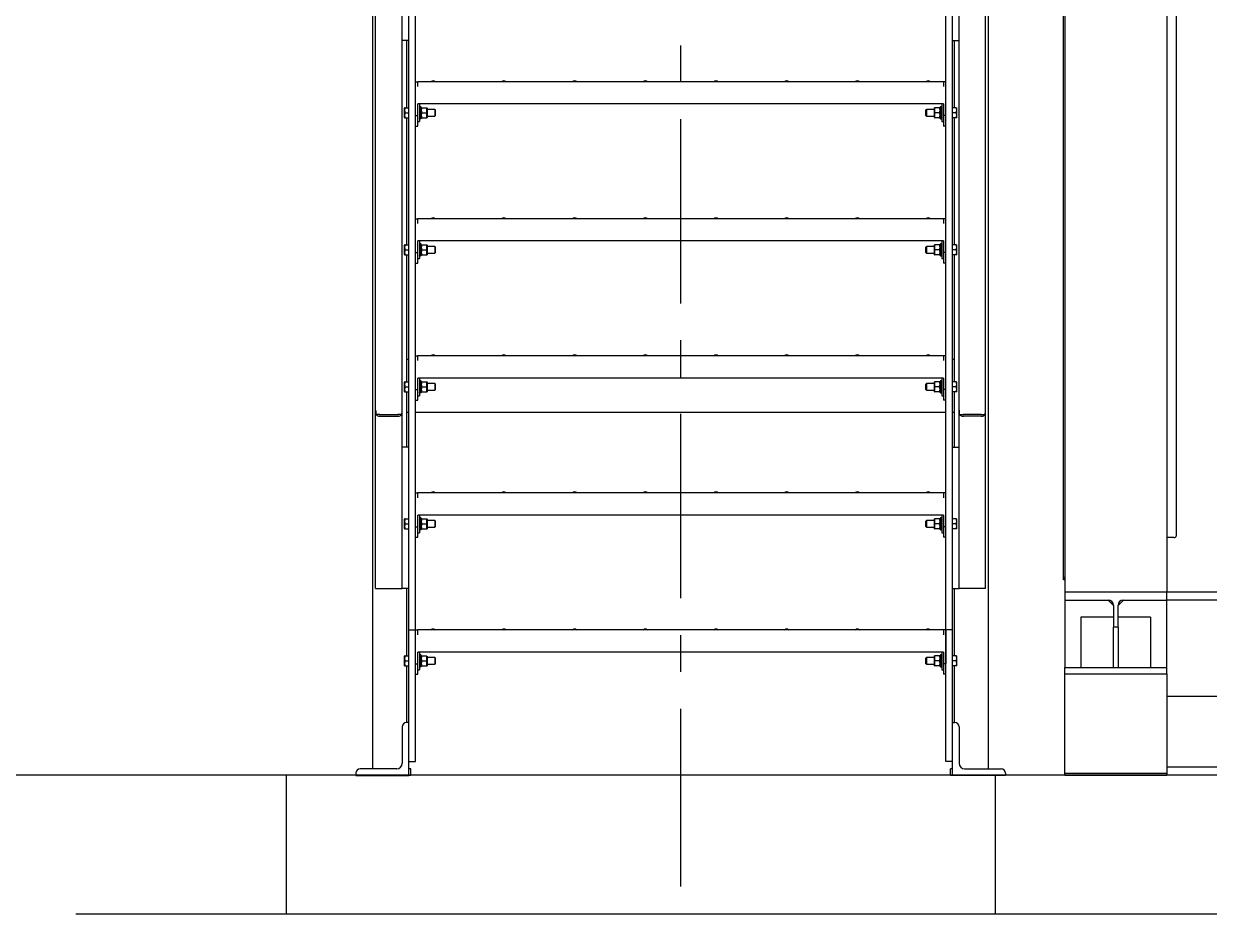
# Model space of a CAD drawing. Header units: millimetres. Extents: x 0 to 55611, y 0 to 32827.
# Drawn here: x 4236 to 5939, y 9544 to 10823 of the extents above; entities that cross this region are included whole.
import ezdxf

# ---------------------------------------------------------------- set-up
doc = ezdxf.new("R2010")
doc.units = ezdxf.units.MM
doc.header["$LTSCALE"] = 10
doc.linetypes.add('CENTER', pattern=[50.8, 31.75, -6.35, 6.35, -6.35])
doc.linetypes.add('SLD-Continua', pattern=[0])
doc.layers.add('FIMSA-CENTROS', color=3, linetype='CENTER')
doc.layers.add('STRUC', color=5, linetype='SLD-Continua')
doc.layers.add('TEXT', color=1, linetype='SLD-Continua', lineweight=25)

msp = doc.modelspace()

# ---------------------------------------------------------------- linework, layer by layer
for p, q in [((8318.4, 9744.4), (4613.2, 9744.4)), ((4613.2, 9744.4), (4613.2, 9544.4)), ((5631.8, 9744.4), (5631.8, 9544.4)), ((8750.2, 9544.4), (4311.1, 9544.4))]:
    msp.add_line(p, q)
at = {"layer": 'FIMSA-CENTROS', "ltscale": 0.833333}
msp.add_line((5179.9, 16189.6), (5179.9, 9584.4), dxfattribs=at)
at = {"layer": 'STRUC', "linetype": 'SLD-Continua', "lineweight": 25}
for p, q in [((4798.9, 9952.7), (4798.9, 13692.2)), ((5560.9, 9952.7), (5560.9, 13692.2)), ((5729.9, 10026.7), (5729.9, 11915)), ((5731.8, 11915), (5731.8, 10006.8)), ((5878.4, 11915), (5878.4, 10006.8)), ((5891.8, 11915), (5891.8, 10087.6)), ((4737.6, 9753.3), (4737.6, 11853.2)), ((5622.2, 9753.3), (5622.2, 11853.2)), ((4789.4, 10215.4), (4789.4, 10981.9)), ((5570.4, 10215.4), (5570.4, 10981.9)), ((4741.7, 10268.2), (4741.7, 10925.1)), ((4779.8, 10268.2), (4779.8, 10925.1)), ((5579.9, 10268.2), (5579.9, 10925.1)), ((5618, 10268.2), (5618, 10925.1)), ((4789.4, 10799.4), (4779.8, 10799.4)), ((4786.4, 10702.6), (4786.4, 10799.4)), ((5570.4, 10799.4), (5579.9, 10799.4)), ((5573.4, 10702.6), (5573.4, 10799.4)), ((4798.9, 10739.9), (4802.1, 10739.9)), ((4802.1, 10733.1), (4802.1, 10739.9)), ((5557.7, 10739.9), (4802.1, 10739.9)), ((5557.7, 10739.9), (5557.7, 10733.1)), ((5560.9, 10739.9), (5557.7, 10739.9)), ((4783.2, 10702.6), (4783, 10702.3)), ((4783, 10688.7), (4783, 10702.3)), ((4783.9, 10702.6), (4783.3, 10702.6)), ((4783.9, 10702.6), (4789.4, 10702.6)), ((4802.1, 10691.4), (4802.1, 10708.2)), ((5557.7, 10708.2), (4802.1, 10708.2)), ((4804.6, 10708.2), (4804.6, 10682.8)), ((4805.4, 10704.1), (4804.6, 10703.3)), ((4806.4, 10704.1), (4805.4, 10704.1)), ((4805.4, 10686.9), (4805.4, 10704.1)), ((4807.1, 10703.3), (4806.4, 10704.1)), ((4806.4, 10704.1), (4806.4, 10686.9)), ((4807.1, 10687.6), (4807.1, 10703.3)), ((4807.2, 10702.6), (4807.1, 10702.6)), ((4807.2, 10702.6), (4807.8, 10702.6)), ((4807.8, 10702.6), (4814.8, 10702.6)), ((4814.8, 10702.6), (4815.4, 10702.6)), ((4815.5, 10702.6), (4815.5, 10688.4)), ((4826.7, 10700.2), (4815.5, 10700.2)), ((4827.5, 10699.5), (4826.7, 10700.2)), ((4826.7, 10700.2), (4826.7, 10690.7)), ((4827.5, 10691.5), (4827.5, 10699.5)), ((5533.1, 10700.2), (5532.3, 10699.5)), ((5532.3, 10691.5), (5532.3, 10699.5)), ((5544.3, 10700.2), (5533.1, 10700.2)), ((5533.1, 10700.2), (5533.1, 10690.7)), ((5544.3, 10702.6), (5544.3, 10702.6)), ((5544.3, 10702.6), (5544.3, 10688.4)), ((5545, 10702.6), (5544.4, 10702.6)), ((5552, 10702.6), (5545, 10702.6)), ((5552.6, 10702.6), (5552, 10702.6)), ((5553.4, 10704.1), (5552.6, 10703.3)), ((5552.6, 10687.6), (5552.6, 10703.3)), ((5552.6, 10702.6), (5552.6, 10702.6)), ((5554.4, 10704.1), (5553.4, 10704.1)), ((5553.4, 10704.1), (5553.4, 10686.9)), ((5555.2, 10703.3), (5554.4, 10704.1)), ((5554.4, 10686.9), (5554.4, 10704.1)), ((5555.2, 10708.2), (5555.2, 10682.8)), ((5557.7, 10708.2), (5557.7, 10691.4)), ((5557.7, 10708.2), (5557.7, 10682.8)), ((5557.7, 10700.2), (5557.7, 10700.2)), ((5575.9, 10702.6), (5570.4, 10702.6)), ((5575.9, 10702.6), (5576.5, 10702.6)), ((5576.8, 10702.3), (5576.6, 10702.6)), ((5576.8, 10688.7), (5576.8, 10702.3)), ((4783, 10688.7), (4783.2, 10688.3)), ((4783.3, 10688.3), (4783.9, 10688.3)), ((4783.9, 10695.5), (4789.4, 10695.5)), ((4783.9, 10688.3), (4789.4, 10688.3)), ((4786.4, 10505.8), (4786.4, 10688.3)), ((4798.9, 10691.4), (4802.1, 10691.4)), ((4802.1, 10676.4), (4802.1, 10691.4)), ((4802.1, 10682.8), (4804.6, 10682.8)), ((4805.4, 10686.9), (4804.6, 10687.6)), ((4804.6, 10687.6), (4805.4, 10686.9)), ((4806.4, 10686.9), (4805.4, 10686.9)), ((4806.4, 10686.9), (4805.4, 10686.9)), ((4807.1, 10687.6), (4806.4, 10686.9)), ((4806.4, 10686.9), (4807.1, 10687.6)), ((4807.1, 10688.4), (4807.2, 10688.3)), ((4807.1, 10687.6), (4807.1, 10687.6)), ((4807.8, 10688.3), (4807.2, 10688.3)), ((4807.8, 10695.5), (4814.8, 10695.5)), ((4807.8, 10688.3), (4814.8, 10688.3)), ((4815.4, 10688.3), (4814.8, 10688.3)), ((4815.4, 10688.3), (4815.5, 10688.4)), ((4815.5, 10690.7), (4826.7, 10690.7)), ((4826.7, 10690.7), (4827.5, 10691.5)), ((5532.3, 10691.5), (5533.1, 10690.7)), ((5533.1, 10690.7), (5544.3, 10690.7)), ((5544.3, 10690.7), (5544.3, 10688.4)), ((5544.4, 10688.3), (5545, 10688.3)), ((5552, 10695.5), (5545, 10695.5)), ((5552, 10688.3), (5545, 10688.3)), ((5552, 10688.3), (5552.6, 10688.3)), ((5552.6, 10688.3), (5552.6, 10688.4)), ((5552.6, 10687.6), (5553.4, 10686.9)), ((5553.4, 10686.9), (5552.6, 10687.6)), ((5552.6, 10687.6), (5552.6, 10687.6)), ((5553.4, 10686.9), (5554.4, 10686.9)), ((5553.4, 10686.9), (5554.4, 10686.9)), ((5554.4, 10686.9), (5555.2, 10687.6)), ((5555.2, 10687.6), (5554.4, 10686.9)), ((5555.2, 10682.8), (5557.7, 10682.8)), ((5560.9, 10691.4), (5557.7, 10691.4)), ((5557.7, 10691.4), (5557.7, 10676.4)), ((5557.7, 10690.7), (5557.7, 10690.7)), ((5575.9, 10695.5), (5570.4, 10695.5)), ((5575.9, 10688.3), (5570.4, 10688.3)), ((5573.4, 10505.8), (5573.4, 10688.3)), ((5576.5, 10688.3), (5575.9, 10688.3)), ((5576.6, 10688.3), (5576.8, 10688.7)), ((4798.9, 10676.4), (4802.1, 10676.4)), ((5560.9, 10676.4), (5557.7, 10676.4)), ((4798.9, 10543.1), (4802.1, 10543.1)), ((4802.1, 10536.3), (4802.1, 10543.1)), ((5557.7, 10543.1), (4802.1, 10543.1)), ((5560.9, 10543.1), (5557.7, 10543.1)), ((5557.7, 10543.1), (5557.7, 10536.3)), ((4802.1, 10494.6), (4802.1, 10511.4)), ((5557.7, 10511.4), (4802.1, 10511.4)), ((4804.6, 10511.4), (4804.6, 10486)), ((5555.2, 10511.4), (5555.2, 10486)), ((5557.7, 10511.4), (5557.7, 10494.6)), ((5557.7, 10511.4), (5557.7, 10486)), ((4783.2, 10505.8), (4783, 10505.4)), ((4783, 10491.9), (4783, 10505.4)), ((4783.9, 10505.8), (4783.3, 10505.8)), ((4783.9, 10505.8), (4789.4, 10505.8)), ((4783.9, 10498.7), (4789.4, 10498.7)), ((4798.9, 10494.6), (4802.1, 10494.6)), ((4802.1, 10479.6), (4802.1, 10494.6)), ((4805.4, 10507.3), (4804.6, 10506.5)), ((4806.4, 10507.3), (4805.4, 10507.3)), ((4805.4, 10490), (4805.4, 10507.3)), ((4807.1, 10506.5), (4806.4, 10507.3)), ((4806.4, 10507.3), (4806.4, 10490)), ((4807.1, 10490.8), (4807.1, 10506.5)), ((4807.2, 10505.8), (4807.1, 10505.7)), ((4807.2, 10505.8), (4807.8, 10505.8)), ((4807.8, 10505.8), (4814.8, 10505.8)), ((4807.8, 10498.7), (4814.8, 10498.7)), ((4814.8, 10505.8), (4815.4, 10505.8)), ((4815.5, 10505.7), (4815.5, 10491.6)), ((4826.7, 10503.4), (4815.5, 10503.4)), ((4815.5, 10493.9), (4826.7, 10493.9)), ((4827.5, 10502.6), (4826.7, 10503.4)), ((4826.7, 10503.4), (4826.7, 10493.9)), ((4826.7, 10493.9), (4827.5, 10494.7)), ((4827.5, 10494.7), (4827.5, 10502.6)), ((5533.1, 10503.4), (5532.3, 10502.6)), ((5532.3, 10494.7), (5532.3, 10502.6)), ((5532.3, 10494.7), (5533.1, 10493.9)), ((5544.3, 10503.4), (5533.1, 10503.4)), ((5533.1, 10503.4), (5533.1, 10493.9)), ((5533.1, 10493.9), (5544.3, 10493.9)), ((5544.3, 10505.8), (5544.3, 10505.7)), ((5544.3, 10505.7), (5544.3, 10491.6)), ((5544.3, 10493.9), (5544.3, 10491.6)), ((5545, 10505.8), (5544.4, 10505.8)), ((5552, 10505.8), (5545, 10505.8)), ((5552, 10498.7), (5545, 10498.7)), ((5552.6, 10505.8), (5552, 10505.8)), ((5553.4, 10507.3), (5552.6, 10506.5)), ((5552.6, 10490.8), (5552.6, 10506.5)), ((5552.6, 10505.7), (5552.6, 10505.8)), ((5554.4, 10507.3), (5553.4, 10507.3)), ((5553.4, 10507.3), (5553.4, 10490)), ((5555.2, 10506.5), (5554.4, 10507.3)), ((5554.4, 10490), (5554.4, 10507.3)), ((5557.7, 10503.4), (5557.7, 10503.4)), ((5560.9, 10494.6), (5557.7, 10494.6)), ((5557.7, 10494.6), (5557.7, 10479.6)), ((5557.7, 10493.9), (5557.7, 10493.9)), ((5575.9, 10505.8), (5570.4, 10505.8)), ((5575.9, 10498.7), (5570.4, 10498.7)), ((5575.9, 10505.8), (5576.5, 10505.8)), ((5576.8, 10505.4), (5576.6, 10505.8)), ((5576.8, 10491.9), (5576.8, 10505.4)), ((4783, 10491.9), (4783.2, 10491.5)), ((4783.3, 10491.5), (4783.9, 10491.5)), ((4783.9, 10491.5), (4789.4, 10491.5)), ((4786.4, 10309), (4786.4, 10491.5)), ((4798.9, 10479.6), (4802.1, 10479.6)), ((4802.1, 10486), (4804.6, 10486)), ((4805.4, 10490), (4804.6, 10490.8)), ((4804.6, 10490.8), (4805.4, 10490)), ((4806.4, 10490), (4805.4, 10490)), ((4806.4, 10490), (4805.4, 10490)), ((4807.1, 10490.8), (4806.4, 10490)), ((4806.4, 10490), (4807.1, 10490.8)), ((4807.1, 10491.6), (4807.2, 10491.5)), ((4807.1, 10490.8), (4807.1, 10490.8)), ((4807.8, 10491.5), (4807.2, 10491.5)), ((4807.8, 10491.5), (4814.8, 10491.5)), ((4815.4, 10491.5), (4814.8, 10491.5)), ((4815.4, 10491.5), (4815.5, 10491.6)), ((5544.4, 10491.5), (5545, 10491.5)), ((5552, 10491.5), (5545, 10491.5)), ((5552, 10491.5), (5552.6, 10491.5)), ((5552.6, 10491.5), (5552.6, 10491.6)), ((5552.6, 10490.8), (5553.4, 10490)), ((5553.4, 10490), (5552.6, 10490.8)), ((5552.6, 10490.8), (5552.6, 10490.8)), ((5553.4, 10490), (5554.4, 10490)), ((5553.4, 10490), (5554.4, 10490)), ((5554.4, 10490), (5555.2, 10490.8)), ((5555.2, 10490.8), (5554.4, 10490)), ((5555.2, 10486), (5557.7, 10486)), ((5560.9, 10479.6), (5557.7, 10479.6)), ((5575.9, 10491.5), (5570.4, 10491.5)), ((5573.4, 10309), (5573.4, 10491.5)), ((5576.5, 10491.5), (5575.9, 10491.5)), ((5576.6, 10491.5), (5576.8, 10491.9)), ((4789.4, 10341.3), (4786.4, 10341.3)), ((4798.9, 10346.3), (4802.1, 10346.3)), ((4802.1, 10339.5), (4802.1, 10346.3)), ((5557.7, 10346.3), (4802.1, 10346.3)), ((5557.7, 10346.3), (5557.7, 10339.5)), ((5560.9, 10346.3), (5557.7, 10346.3)), ((5573.4, 10341.3), (5570.4, 10341.3)), ((4783.2, 10309), (4783, 10308.6)), ((4783, 10295.1), (4783, 10308.6)), ((4783.9, 10309), (4783.3, 10309)), ((4783.9, 10309), (4789.4, 10309)), ((4802.1, 10297.8), (4802.1, 10314.5)), ((5557.7, 10314.5), (4802.1, 10314.5)), ((4804.6, 10314.5), (4804.6, 10289.1)), ((4805.4, 10310.5), (4804.6, 10309.7)), ((4806.4, 10310.5), (4805.4, 10310.5)), ((4805.4, 10293.2), (4805.4, 10310.5)), ((4807.1, 10309.7), (4806.4, 10310.5)), ((4806.4, 10310.5), (4806.4, 10293.2)), ((4807.1, 10294), (4807.1, 10309.7)), ((4807.2, 10309), (4807.1, 10308.9)), ((4807.2, 10309), (4807.8, 10309)), ((4807.8, 10309), (4814.8, 10309)), ((4814.8, 10309), (4815.4, 10309)), ((4815.5, 10308.9), (4815.5, 10294.8)), ((4826.7, 10306.6), (4815.5, 10306.6)), ((4827.5, 10305.8), (4826.7, 10306.6)), ((4826.7, 10306.6), (4826.7, 10297.1)), ((4827.5, 10297.9), (4827.5, 10305.8)), ((5533.1, 10306.6), (5532.3, 10305.8)), ((5532.3, 10297.9), (5532.3, 10305.8)), ((5544.3, 10306.6), (5533.1, 10306.6)), ((5533.1, 10306.6), (5533.1, 10297.1)), ((5544.3, 10309), (5544.3, 10308.9)), ((5544.3, 10308.9), (5544.3, 10294.8)), ((5545, 10309), (5544.4, 10309)), ((5552, 10309), (5545, 10309)), ((5552.6, 10309), (5552, 10309)), ((5553.4, 10310.5), (5552.6, 10309.7)), ((5552.6, 10294), (5552.6, 10309.7)), ((5552.6, 10308.9), (5552.6, 10309)), ((5554.4, 10310.5), (5553.4, 10310.5)), ((5553.4, 10310.5), (5553.4, 10293.2)), ((5555.2, 10309.7), (5554.4, 10310.5)), ((5554.4, 10293.2), (5554.4, 10310.5)), ((5555.2, 10314.5), (5555.2, 10289.1)), ((5557.7, 10314.5), (5557.7, 10297.8)), ((5557.7, 10314.5), (5557.7, 10289.1)), ((5557.7, 10306.6), (5557.7, 10306.6)), ((5575.9, 10309), (5570.4, 10309)), ((5575.9, 10309), (5576.5, 10309)), ((5576.8, 10308.6), (5576.6, 10309)), ((5576.8, 10295.1), (5576.8, 10308.6)), ((4783, 10295.1), (4783.2, 10294.7)), ((4783.3, 10294.7), (4783.9, 10294.7)), ((4783.9, 10301.8), (4789.4, 10301.8)), ((4783.9, 10294.7), (4789.4, 10294.7)), ((4786.4, 10215.4), (4786.4, 10294.7)), ((4798.9, 10297.8), (4802.1, 10297.8)), ((4802.1, 10282.8), (4802.1, 10297.8)), ((4802.1, 10289.1), (4804.6, 10289.1)), ((4805.4, 10293.2), (4804.6, 10294)), ((4804.6, 10294), (4805.4, 10293.2)), ((4806.4, 10293.2), (4805.4, 10293.2)), ((4806.4, 10293.2), (4805.4, 10293.2)), ((4807.1, 10294), (4806.4, 10293.2)), ((4806.4, 10293.2), (4807.1, 10294)), ((4807.1, 10294.8), (4807.2, 10294.7)), ((4807.1, 10294), (4807.1, 10294)), ((4807.8, 10294.7), (4807.2, 10294.7)), ((4807.8, 10301.8), (4814.8, 10301.8)), ((4807.8, 10294.7), (4814.8, 10294.7)), ((4815.4, 10294.7), (4814.8, 10294.7)), ((4815.4, 10294.7), (4815.5, 10294.8)), ((4815.5, 10297.1), (4826.7, 10297.1)), ((4826.7, 10297.1), (4827.5, 10297.9)), ((5532.3, 10297.9), (5533.1, 10297.1)), ((5533.1, 10297.1), (5544.3, 10297.1)), ((5544.3, 10297.1), (5544.3, 10294.8)), ((5544.4, 10294.7), (5545, 10294.7)), ((5552, 10301.8), (5545, 10301.8)), ((5552, 10294.7), (5545, 10294.7)), ((5552, 10294.7), (5552.6, 10294.7)), ((5552.6, 10294.7), (5552.6, 10294.8)), ((5552.6, 10294), (5553.4, 10293.2)), ((5553.4, 10293.2), (5552.6, 10294)), ((5552.6, 10294), (5552.6, 10294)), ((5553.4, 10293.2), (5554.4, 10293.2)), ((5553.4, 10293.2), (5554.4, 10293.2)), ((5554.4, 10293.2), (5555.2, 10294)), ((5555.2, 10294), (5554.4, 10293.2)), ((5555.2, 10289.1), (5557.7, 10289.1)), ((5560.9, 10297.8), (5557.7, 10297.8)), ((5557.7, 10297.8), (5557.7, 10282.8)), ((5557.7, 10297.1), (5557.7, 10297.1)), ((5575.9, 10301.8), (5570.4, 10301.8)), ((5575.9, 10294.7), (5570.4, 10294.7)), ((5573.4, 10215.4), (5573.4, 10294.7)), ((5576.5, 10294.7), (5575.9, 10294.7)), ((5576.6, 10294.7), (5576.8, 10295.1)), ((4798.9, 10282.8), (4802.1, 10282.8)), ((5560.9, 10282.8), (5557.7, 10282.8)), ((4741.7, 10012.2), (4741.7, 10268.2)), ((4747.8, 10262.1), (4742.4, 10262.1)), ((4747.8, 10262.1), (4773.7, 10262.1)), ((4747.8, 10261.9), (4773.7, 10261.9)), ((4747.8, 10259.6), (4773.7, 10259.6)), ((4779.2, 10262.1), (4773.7, 10262.1)), ((4779.8, 10215.4), (4779.8, 10268.2)), ((4789.4, 10265.1), (4786.4, 10265.1)), ((5560.9, 10265.1), (4798.9, 10265.1)), ((5573.4, 10265.1), (5570.4, 10265.1)), ((5579.9, 10215.4), (5579.9, 10268.2)), ((5580.6, 10262.1), (5586, 10262.1)), ((5611.9, 10262.1), (5586, 10262.1)), ((5611.9, 10261.9), (5586, 10261.9)), ((5611.9, 10259.6), (5586, 10259.6)), ((5611.9, 10262.1), (5617.4, 10262.1)), ((5618, 10012.2), (5618, 10268.2)), ((4789.4, 10215.4), (4779.8, 10215.4)), ((4779.8, 10012.2), (4779.8, 10215.4)), ((4789.4, 10194.7), (4789.4, 10215.4)), ((5570.4, 10194.7), (5570.4, 10215.4)), ((5570.4, 10215.4), (5579.9, 10215.4)), ((5579.9, 10012.2), (5579.9, 10215.4)), ((4789.4, 9952.7), (4789.4, 10194.7)), ((5570.4, 9952.7), (5570.4, 10194.7)), ((4798.9, 10149.5), (4802.1, 10149.5)), ((4802.1, 10142.6), (4802.1, 10149.5)), ((5557.7, 10149.5), (4802.1, 10149.5)), ((5557.7, 10149.5), (5557.7, 10142.6)), ((5560.9, 10149.5), (5557.7, 10149.5)), ((4783.2, 10112.2), (4783, 10111.8)), ((4783, 10098.3), (4783, 10111.8)), ((4783.9, 10112.2), (4783.3, 10112.2)), ((4783.9, 10112.2), (4789.4, 10112.2)), ((4783.9, 10105), (4789.4, 10105)), ((4802.1, 10101), (4802.1, 10117.7)), ((5557.7, 10117.7), (4802.1, 10117.7)), ((4804.6, 10117.7), (4804.6, 10092.3)), ((4805.4, 10113.7), (4804.6, 10112.9)), ((4806.4, 10113.7), (4805.4, 10113.7)), ((4805.4, 10096.4), (4805.4, 10113.7)), ((4807.1, 10112.9), (4806.4, 10113.7)), ((4806.4, 10113.7), (4806.4, 10096.4)), ((4807.1, 10097.2), (4807.1, 10112.9)), ((4807.2, 10112.2), (4807.1, 10112.1)), ((4807.2, 10112.2), (4807.8, 10112.2)), ((4807.8, 10112.2), (4814.8, 10112.2)), ((4807.8, 10105), (4814.8, 10105)), ((4814.8, 10112.2), (4815.4, 10112.2)), ((4815.5, 10112.1), (4815.5, 10097.9)), ((4826.7, 10109.8), (4815.5, 10109.8)), ((4827.5, 10109), (4826.7, 10109.8)), ((4826.7, 10109.8), (4826.7, 10100.3)), ((4827.5, 10101.1), (4827.5, 10109)), ((5533.1, 10109.8), (5532.3, 10109)), ((5532.3, 10101.1), (5532.3, 10109)), ((5544.3, 10109.8), (5533.1, 10109.8)), ((5533.1, 10109.8), (5533.1, 10100.3)), ((5544.3, 10112.2), (5544.3, 10112.1)), ((5544.3, 10112.1), (5544.3, 10097.9)), ((5545, 10112.2), (5544.4, 10112.2)), ((5552, 10112.2), (5545, 10112.2)), ((5552, 10105), (5545, 10105)), ((5552.6, 10112.2), (5552, 10112.2)), ((5553.4, 10113.7), (5552.6, 10112.9)), ((5552.6, 10097.2), (5552.6, 10112.9)), ((5552.6, 10112.1), (5552.6, 10112.2)), ((5554.4, 10113.7), (5553.4, 10113.7)), ((5553.4, 10113.7), (5553.4, 10096.4)), ((5555.2, 10112.9), (5554.4, 10113.7)), ((5554.4, 10096.4), (5554.4, 10113.7)), ((5555.2, 10117.7), (5555.2, 10092.3)), ((5557.7, 10117.7), (5557.7, 10101)), ((5557.7, 10117.7), (5557.7, 10092.3)), ((5557.7, 10109.8), (5557.7, 10109.8)), ((5575.9, 10112.2), (5570.4, 10112.2)), ((5575.9, 10105), (5570.4, 10105)), ((5575.9, 10112.2), (5576.5, 10112.2)), ((5576.8, 10111.8), (5576.6, 10112.2)), ((5576.8, 10098.3), (5576.8, 10111.8)), ((4783, 10098.3), (4783.2, 10097.9)), ((4783.3, 10097.9), (4783.9, 10097.9)), ((4783.9, 10097.9), (4789.4, 10097.9)), ((4798.9, 10101), (4802.1, 10101)), ((4798.9, 10086), (4802.1, 10086)), ((4802.1, 10086), (4802.1, 10101)), ((4802.1, 10092.3), (4804.6, 10092.3)), ((4805.4, 10096.4), (4804.6, 10097.2)), ((4804.6, 10097.2), (4805.4, 10096.4)), ((4806.4, 10096.4), (4805.4, 10096.4)), ((4806.4, 10096.4), (4805.4, 10096.4)), ((4807.1, 10097.2), (4806.4, 10096.4)), ((4806.4, 10096.4), (4807.1, 10097.2)), ((4807.1, 10097.9), (4807.2, 10097.9)), ((4807.1, 10097.2), (4807.1, 10097.2)), ((4807.8, 10097.9), (4807.2, 10097.9)), ((4807.8, 10097.9), (4814.8, 10097.9)), ((4815.4, 10097.9), (4814.8, 10097.9)), ((4815.4, 10097.9), (4815.5, 10097.9)), ((4815.5, 10100.3), (4826.7, 10100.3)), ((4826.7, 10100.3), (4827.5, 10101.1)), ((5532.3, 10101.1), (5533.1, 10100.3)), ((5533.1, 10100.3), (5544.3, 10100.3)), ((5544.3, 10100.3), (5544.3, 10097.9)), ((5544.4, 10097.9), (5545, 10097.9)), ((5552, 10097.9), (5545, 10097.9)), ((5552, 10097.9), (5552.6, 10097.9)), ((5552.6, 10097.9), (5552.6, 10097.9)), ((5552.6, 10097.2), (5553.4, 10096.4)), ((5553.4, 10096.4), (5552.6, 10097.2)), ((5552.6, 10097.2), (5552.6, 10097.2)), ((5553.4, 10096.4), (5554.4, 10096.4)), ((5553.4, 10096.4), (5554.4, 10096.4)), ((5554.4, 10096.4), (5555.2, 10097.2)), ((5555.2, 10097.2), (5554.4, 10096.4)), ((5555.2, 10092.3), (5557.7, 10092.3)), ((5560.9, 10101), (5557.7, 10101)), ((5557.7, 10101), (5557.7, 10086)), ((5557.7, 10100.3), (5557.7, 10100.3)), ((5560.9, 10086), (5557.7, 10086)), ((5575.9, 10097.9), (5570.4, 10097.9)), ((5576.5, 10097.9), (5575.9, 10097.9)), ((5576.6, 10097.9), (5576.8, 10098.3)), ((5888.7, 10085.4), (5878.4, 10085.4)), ((5729.9, 10024.5), (5729.9, 10026.7)), ((5731.8, 10024.5), (5729.9, 10024.5)), ((4741.7, 10012.2), (4747.8, 10012.2)), ((4747.8, 10012.2), (4773.7, 10012.2)), ((4773.7, 10012.2), (4779.8, 10012.2)), ((4789.4, 10012.2), (4779.8, 10012.2)), ((4786.4, 9915.4), (4786.4, 10012.2)), ((5570.4, 10012.2), (5579.9, 10012.2)), ((5573.4, 9915.4), (5573.4, 10012.2)), ((5586, 10012.2), (5579.9, 10012.2)), ((5611.9, 10012.2), (5586, 10012.2)), ((5618, 10012.2), (5611.9, 10012.2)), ((5731.8, 10006.8), (5731.8, 9995.6)), ((5878.4, 10006.8), (5731.8, 10006.8)), ((5878.4, 9995.6), (5878.4, 10006.8)), ((8071.8, 10006.8), (5878.4, 10006.8)), ((5731.8, 9995.6), (5794.2, 9995.6)), ((5731.8, 9995.6), (5731.8, 9898.6)), ((5801.8, 9988), (5794.2, 9995.6)), ((5801.8, 9988), (5801.8, 9956.8)), ((5816, 9995.6), (5808.4, 9988)), ((5808.4, 9956.8), (5808.4, 9988)), ((5816, 9995.6), (5878.4, 9995.6)), ((8071.8, 9995.6), (5878.4, 9995.6)), ((5878.4, 9898.6), (5878.4, 9995.6)), ((5801.8, 9971.3), (5755.1, 9971.3)), ((5755.1, 9971.3), (5755.1, 9898.6)), ((5855.1, 9971.3), (5808.4, 9971.3)), ((5855.1, 9971.3), (5855.1, 9898.6)), ((4789.4, 9952.7), (4798.9, 9952.7)), ((4789.4, 9763.8), (4789.4, 9952.7)), ((4798.9, 9763.8), (4798.9, 9952.7)), ((4798.9, 9904.2), (4798.9, 9952.7)), ((4798.9, 9952.7), (4802.1, 9952.7)), ((4802.1, 9945.8), (4802.1, 9952.7)), ((5557.7, 9952.7), (4802.1, 9952.7)), ((5560.9, 9952.7), (5557.7, 9952.7)), ((5557.7, 9952.7), (5557.7, 9945.8)), ((5570.4, 9952.7), (5560.9, 9952.7)), ((5560.9, 9763.8), (5560.9, 9952.7)), ((5560.9, 9952.7), (5560.9, 9904.2)), ((5570.4, 9763.8), (5570.4, 9952.7)), ((5808.4, 9956.8), (5801.8, 9956.8)), ((5801.8, 9898.6), (5801.8, 9956.8)), ((5808.4, 9956.8), (5808.4, 9898.6)), ((4783.2, 9915.4), (4783, 9915)), ((4783, 9901.4), (4783, 9915)), ((4783.9, 9915.4), (4783.3, 9915.4)), ((4783.9, 9915.4), (4789.4, 9915.4)), ((4802.1, 9904.2), (4802.1, 9920.9)), ((5557.7, 9920.9), (4802.1, 9920.9)), ((4804.6, 9920.9), (4804.6, 9895.5)), ((4805.4, 9916.8), (4804.6, 9916)), ((4806.4, 9916.8), (4805.4, 9916.8)), ((4805.4, 9899.6), (4805.4, 9916.8)), ((4807.1, 9916), (4806.4, 9916.8)), ((4806.4, 9916.8), (4806.4, 9899.6)), ((4807.1, 9900.4), (4807.1, 9916)), ((4807.2, 9915.4), (4807.1, 9915.3)), ((4807.2, 9915.4), (4807.8, 9915.4)), ((4807.8, 9915.4), (4814.8, 9915.4)), ((4814.8, 9915.4), (4815.4, 9915.4)), ((4815.5, 9915.3), (4815.5, 9901.1)), ((5544.3, 9915.4), (5544.3, 9915.3)), ((5544.3, 9915.3), (5544.3, 9901.1)), ((5545, 9915.4), (5544.4, 9915.4)), ((5552, 9915.4), (5545, 9915.4)), ((5552.6, 9915.4), (5552, 9915.4)), ((5553.4, 9916.8), (5552.6, 9916)), ((5552.6, 9900.4), (5552.6, 9916)), ((5552.6, 9915.3), (5552.6, 9915.4)), ((5554.4, 9916.8), (5553.4, 9916.8)), ((5553.4, 9916.8), (5553.4, 9899.6)), ((5555.2, 9916), (5554.4, 9916.8)), ((5554.4, 9899.6), (5554.4, 9916.8)), ((5555.2, 9920.9), (5555.2, 9895.5)), ((5557.7, 9920.9), (5557.7, 9904.2)), ((5557.7, 9920.9), (5557.7, 9895.5)), ((5575.9, 9915.4), (5570.4, 9915.4)), ((5575.9, 9915.4), (5576.5, 9915.4)), ((5576.8, 9915), (5576.6, 9915.4)), ((5576.8, 9901.4), (5576.8, 9915)), ((4783, 9901.4), (4783.2, 9901.1)), ((4783.3, 9901.1), (4783.9, 9901.1)), ((4783.9, 9908.2), (4789.4, 9908.2)), ((4783.9, 9901.1), (4789.4, 9901.1)), ((4786.4, 9820), (4786.4, 9901.1)), ((4798.9, 9904.2), (4802.1, 9904.2)), ((4802.1, 9889.2), (4802.1, 9904.2)), ((4805.4, 9899.6), (4804.6, 9900.4)), ((4804.6, 9900.4), (4805.4, 9899.6)), ((4806.4, 9899.6), (4805.4, 9899.6)), ((4806.4, 9899.6), (4805.4, 9899.6)), ((4807.1, 9900.4), (4806.4, 9899.6)), ((4806.4, 9899.6), (4807.1, 9900.4)), ((4807.1, 9901.1), (4807.2, 9901.1)), ((4807.1, 9900.4), (4807.1, 9900.4)), ((4807.8, 9901.1), (4807.2, 9901.1)), ((4807.8, 9908.2), (4814.8, 9908.2)), ((4807.8, 9901.1), (4814.8, 9901.1)), ((4815.4, 9901.1), (4814.8, 9901.1)), ((4815.4, 9901.1), (4815.5, 9901.1)), ((4826.7, 9913), (4815.5, 9913)), ((4815.5, 9903.4), (4826.7, 9903.4)), ((4827.5, 9912.2), (4826.7, 9913)), ((4826.7, 9913), (4826.7, 9903.4)), ((4826.7, 9903.4), (4827.5, 9904.2)), ((4827.5, 9904.2), (4827.5, 9912.2)), ((5533.1, 9913), (5532.3, 9912.2)), ((5532.3, 9904.2), (5532.3, 9912.2)), ((5532.3, 9904.2), (5533.1, 9903.4)), ((5544.3, 9913), (5533.1, 9913)), ((5533.1, 9913), (5533.1, 9903.4)), ((5533.1, 9903.4), (5544.3, 9903.4)), ((5544.3, 9903.4), (5544.3, 9901.1)), ((5544.4, 9901.1), (5545, 9901.1)), ((5552, 9908.2), (5545, 9908.2)), ((5552, 9901.1), (5545, 9901.1)), ((5552, 9901.1), (5552.6, 9901.1)), ((5552.6, 9901.1), (5552.6, 9901.1)), ((5552.6, 9900.4), (5553.4, 9899.6)), ((5553.4, 9899.6), (5552.6, 9900.4)), ((5552.6, 9900.4), (5552.6, 9900.4)), ((5553.4, 9899.6), (5554.4, 9899.6)), ((5553.4, 9899.6), (5554.4, 9899.6)), ((5554.4, 9899.6), (5555.2, 9900.4)), ((5555.2, 9900.4), (5554.4, 9899.6)), ((5557.7, 9913), (5557.7, 9913)), ((5560.9, 9904.2), (5557.7, 9904.2)), ((5557.7, 9904.2), (5557.7, 9889.2)), ((5557.7, 9903.4), (5557.7, 9903.4)), ((5575.9, 9908.2), (5570.4, 9908.2)), ((5575.9, 9901.1), (5570.4, 9901.1)), ((5573.4, 9820), (5573.4, 9901.1)), ((5576.5, 9901.1), (5575.9, 9901.1)), ((5576.6, 9901.1), (5576.8, 9901.4)), ((5731.8, 9889.6), (5731.8, 9898.6)), ((5731.8, 9898.6), (5878.4, 9898.6)), ((5878.4, 9889.6), (5878.4, 9898.6)), ((4798.9, 9889.2), (4802.1, 9889.2)), ((4802.1, 9895.5), (4804.6, 9895.5)), ((5555.2, 9895.5), (5557.7, 9895.5)), ((5560.9, 9889.2), (5557.7, 9889.2)), ((5731.8, 9889.6), (5878.4, 9889.6)), ((5731.8, 9746.6), (5731.8, 9889.6)), ((5878.4, 9889.6), (5878.4, 9746.6)), ((8071.8, 9857.2), (5878.4, 9857.2)), ((4779.8, 9813.6), (4779.8, 9761.2)), ((4789.4, 9820), (4786.2, 9820)), ((5570.4, 9820), (5573.6, 9820)), ((5579.9, 9813.6), (5579.9, 9761.2)), ((4789.4, 9763.8), (4798.9, 9763.8)), ((4789.4, 9743.8), (4789.4, 9763.8)), ((5570.4, 9763.8), (5560.9, 9763.8)), ((5570.4, 9743.8), (5570.4, 9763.8)), ((4713.2, 9747), (4713.2, 9743.8)), ((4713.2, 9743.8), (4789.4, 9743.8)), ((4771.9, 9753.3), (4719.5, 9753.3)), ((4792.4, 9753.3), (4789.4, 9753.3)), ((4792.4, 9743.8), (4789.4, 9743.8)), ((4792.4, 9743.8), (4792.4, 9753.3)), ((5567.4, 9743.8), (5567.4, 9753.3)), ((5570.4, 9753.3), (5567.4, 9753.3)), ((5570.4, 9743.8), (5567.4, 9743.8)), ((5646.6, 9743.8), (5570.4, 9743.8)), ((5587.9, 9753.3), (5640.3, 9753.3)), ((5646.6, 9747), (5646.6, 9743.8)), ((5731.8, 9744.4), (5731.8, 9746.6)), ((5878.4, 9746.6), (5731.8, 9746.6)), ((5731.8, 9744.4), (5878.4, 9744.4)), ((8071.8, 9755.6), (5878.4, 9755.6)), ((5878.4, 9746.6), (5878.4, 9744.4)), ((8071.8, 9744.4), (5878.4, 9744.4))]:
    msp.add_line(p, q, dxfattribs=at)
for centre, radius, start, end in [((4824.3, 10737.4), 3.97, 39.6, 140.4), ((4925.9, 10737.4), 3.97, 39.6, 140.4), ((5027.5, 10737.4), 3.97, 39.6, 140.4), ((5129.1, 10737.4), 3.97, 39.6, 140.4), ((5230.7, 10737.4), 3.97, 39.6, 140.4), ((5332.3, 10737.4), 3.97, 39.6, 140.4), ((5433.9, 10737.4), 3.97, 39.6, 140.4), ((5535.5, 10737.4), 3.97, 39.6, 140.4), ((4793.7, 10699.1), 10.4, 159.9855, 200.0145), ((4817.6, 10699.1), 10.4, 159.9982, 200.0866), ((4805, 10699.1), 10.4, 339.92, 19.9952), ((5554.8, 10699.1), 10.4, 160.0048, 200.08), ((5542.2, 10699.1), 10.4, 339.9134, 20.0018), ((5566.1, 10699.1), 10.4, 339.9855, 20.0145), ((4793.7, 10691.9), 10.4, 159.9855, 200.0145), ((4817.6, 10691.9), 10.4, 159.92, 199.9952), ((4805, 10691.9), 10.4, 339.9982, 20.0866), ((5554.8, 10691.9), 10.4, 159.9134, 200.0018), ((5542.2, 10691.9), 10.4, 340.0048, 20.08), ((5566.1, 10691.9), 10.4, 339.9855, 20.0145), ((4824.3, 10540.6), 3.97, 39.6, 140.4), ((4925.9, 10540.6), 3.97, 39.6, 140.4), ((5027.5, 10540.6), 3.97, 39.6, 140.4), ((5129.1, 10540.6), 3.97, 39.6, 140.4), ((5230.7, 10540.6), 3.97, 39.6, 140.4), ((5332.3, 10540.6), 3.97, 39.6, 140.4), ((5433.9, 10540.6), 3.97, 39.6, 140.4), ((5535.5, 10540.6), 3.97, 39.6, 140.4), ((4793.7, 10502.2), 10.4, 159.9855, 200.0145), ((4793.7, 10495.1), 10.4, 159.9855, 200.0145), ((4817.6, 10502.2), 10.4, 159.9982, 200.0866), ((4817.6, 10495.1), 10.4, 159.92, 199.9952), ((4805, 10502.2), 10.4, 339.92, 19.9952), ((4805, 10495.1), 10.4, 339.9982, 20.0866), ((5554.8, 10502.2), 10.4, 160.0048, 200.08), ((5554.8, 10495.1), 10.4, 159.9134, 200.0018), ((5542.2, 10502.2), 10.4, 339.9134, 20.0018), ((5542.2, 10495.1), 10.4, 340.0048, 20.08), ((5566.1, 10502.2), 10.4, 339.9855, 20.0145), ((5566.1, 10495.1), 10.4, 339.9855, 20.0145), ((4824.3, 10343.8), 3.97, 39.6, 140.4), ((4925.9, 10343.8), 3.97, 39.6, 140.4), ((5027.5, 10343.8), 3.97, 39.6, 140.4), ((5129.1, 10343.8), 3.97, 39.6, 140.4), ((5230.7, 10343.8), 3.97, 39.6, 140.4), ((5332.3, 10343.8), 3.97, 39.6, 140.4), ((5433.9, 10343.8), 3.97, 39.6, 140.4), ((5535.5, 10343.8), 3.97, 39.6, 140.4), ((4793.7, 10305.4), 10.4, 159.9855, 200.0145), ((4817.6, 10305.4), 10.4, 159.9982, 200.0866), ((4805, 10305.4), 10.4, 339.92, 19.9952), ((5554.8, 10305.4), 10.4, 160.0048, 200.08), ((5542.2, 10305.4), 10.4, 339.9134, 20.0018), ((5566.1, 10305.4), 10.4, 339.9855, 20.0145), ((4793.7, 10298.3), 10.4, 159.9855, 200.0145), ((4817.6, 10298.3), 10.4, 159.92, 199.9952), ((4805, 10298.3), 10.4, 339.9982, 20.0866), ((5554.8, 10298.3), 10.4, 159.9134, 200.0018), ((5542.2, 10298.3), 10.4, 340.0048, 20.08), ((5566.1, 10298.3), 10.4, 339.9855, 20.0145), ((4747.6, 10266.1), 6.53, 218.0041, 272.4547), ((4747.8, 10265.8), 3.9, 251.4187, 270.1407), ((4773.8, 10265.8), 3.9, 269.8593, 288.5813), ((4774, 10266.1), 6.53, 267.5453, 321.9959), ((5585.8, 10266.1), 6.53, 218.0041, 272.4547), ((5586, 10265.8), 3.9, 251.4187, 270.1407), ((5612, 10265.8), 3.9, 269.8593, 288.5813), ((5612.2, 10266.1), 6.53, 267.5453, 321.9959), ((4824.3, 10146.9), 3.97, 39.6, 140.4), ((4925.9, 10146.9), 3.97, 39.6, 140.4), ((5027.5, 10146.9), 3.97, 39.6, 140.4), ((5129.1, 10146.9), 3.97, 39.6, 140.4), ((5230.7, 10146.9), 3.97, 39.6, 140.4), ((5332.3, 10146.9), 3.97, 39.6, 140.4), ((5433.9, 10146.9), 3.97, 39.6, 140.4), ((5535.5, 10146.9), 3.97, 39.6, 140.4), ((4793.7, 10108.6), 10.4, 159.9855, 200.0145), ((4793.7, 10101.5), 10.4, 159.9855, 200.0145), ((4817.6, 10108.6), 10.4, 159.9982, 200.0866), ((4817.6, 10101.4), 10.4, 159.92, 199.9952), ((4805, 10108.6), 10.4, 339.92, 19.9952), ((4805, 10101.4), 10.4, 339.9982, 20.0866), ((5554.8, 10108.6), 10.4, 160.0048, 200.08), ((5554.8, 10101.4), 10.4, 159.9134, 200.0018), ((5542.2, 10108.6), 10.4, 339.9134, 20.0018), ((5542.2, 10101.4), 10.4, 340.0048, 20.08), ((5566.1, 10108.6), 10.4, 339.9855, 20.0145), ((5566.1, 10101.5), 10.4, 339.9855, 20.0145), ((5889.1, 10088.2), 2.82, 261.4124, 347.409), ((5732.2, 10026.3), 2.35, 99.7334, 172.2603), ((5794.2, 9988), 7.62, 0, 90), ((5816, 9988), 7.62, 90, 180), ((4824.3, 9950.1), 3.97, 39.6, 140.4), ((4925.9, 9950.1), 3.97, 39.6, 140.4), ((5027.5, 9950.1), 3.97, 39.6, 140.4), ((5129.1, 9950.1), 3.97, 39.6, 140.4), ((5230.7, 9950.1), 3.97, 39.6, 140.4), ((5332.3, 9950.1), 3.97, 39.6, 140.4), ((5433.9, 9950.1), 3.97, 39.6, 140.4), ((5535.5, 9950.1), 3.97, 39.6, 140.4), ((4793.7, 9911.8), 10.4, 159.9855, 200.0145), ((4817.6, 9911.8), 10.4, 159.9982, 200.0866), ((4805, 9911.8), 10.4, 339.92, 19.9952), ((5554.8, 9911.8), 10.4, 160.0048, 200.08), ((5542.2, 9911.8), 10.4, 339.9134, 20.0018), ((5566.1, 9911.8), 10.4, 339.9855, 20.0145), ((4793.7, 9904.6), 10.4, 159.9855, 200.0145), ((4817.6, 9904.6), 10.4, 159.92, 199.9952), ((4805, 9904.6), 10.4, 339.9982, 20.0866), ((5554.8, 9904.6), 10.4, 159.9134, 200.0018), ((5542.2, 9904.6), 10.4, 340.0048, 20.08), ((5566.1, 9904.6), 10.4, 339.9855, 20.0145), ((4786.2, 9813.6), 6.34, 90, 180), ((5573.6, 9813.6), 6.34, 0, 90), ((4771.9, 9761.2), 7.94, 270, 0), ((5587.9, 9761.2), 7.94, 180, 270), ((4719.5, 9747), 6.34, 90, 180), ((5640.3, 9747), 6.34, 0, 90)]:
    msp.add_arc(centre, radius, start, end, dxfattribs=at)
for centre, start_param, end_param in [((4747.8, 10268.2), 1.570796, 2.044048), ((4747.8, 10268.2), 1.570796, 2.044048), ((4773.7, 10268.2), 4.239137, 4.712389), ((4773.7, 10268.2), 4.239137, 4.712389), ((5586, 10268.2), 1.570796, 2.044048), ((5586, 10268.2), 1.570796, 2.044048), ((5611.9, 10268.2), 4.239137, 4.712389), ((5611.9, 10268.2), 4.239137, 4.712389)]:
    msp.add_ellipse(centre, major_axis=(0, 13.4), ratio=0.455726, start_param=start_param, end_param=end_param, dxfattribs=at)
at = {"layer": 'TEXT'}
msp.add_line((4645.6, 9744.4), (1489.5, 9744.4), dxfattribs=at)

doc.saveas('drawing.dxf')
